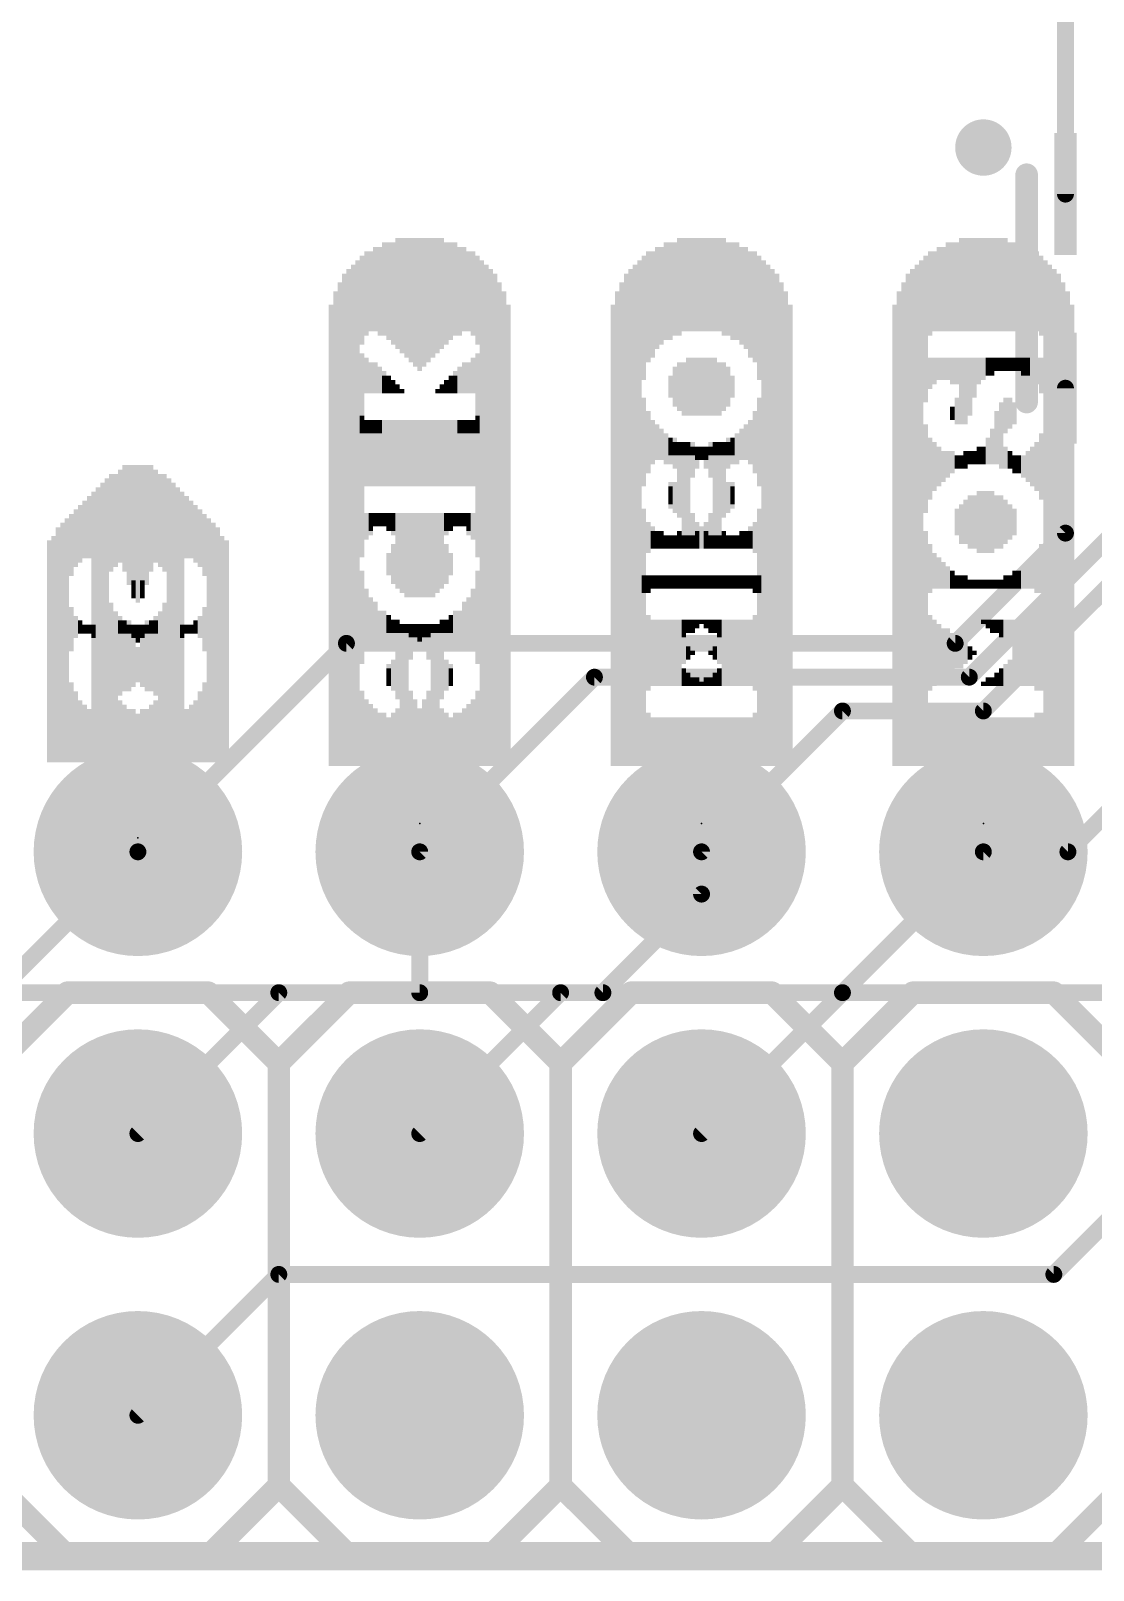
# Model space of a CAD drawing. Extents: x -26.2 to 60.5, y -16.3 to 39.9.
# Drawn here: x 5.38 to 14.96, y -0.13 to 13.75 of the extents above; entities that cross this region are included whole.
import ezdxf

# ---------------------------------------------------------------- set-up
doc = ezdxf.new("R2010")
doc.units = 0
for name, color, linetype in [('1', 12, 'CONTINUOUS'), ('16', 140, 'CONTINUOUS'), ('17', 183, 'CONTINUOUS'), ('20', 53, 'CONTINUOUS'), ('21', 41, 'CONTINUOUS'), ('22', 40, 'CONTINUOUS'), ('23', 53, 'CONTINUOUS'), ('24', 53, 'CONTINUOUS'), ('51', 53, 'CONTINUOUS')]:
    doc.layers.add(name, color=color, linetype=linetype)

# ---------------------------------------------------------------- blocks, each defined once
blk = doc.blocks.new('RECT')
blk.add_solid([(-0.5, -0.5), (0.5, -0.5), (-0.5, 0.5), (0.5, 0.5)])
blk = doc.blocks.new('ROUNDP')
at = {"const_width": 0.5}
blk.add_lwpolyline([(0, -0.25, 1), (0, 0.25, 1), (0, -0.25)], format="xyb", dxfattribs=at)

msp = doc.modelspace()

# ---------------------------------------------------------------- linework, layer by layer
at = {"layer": '1'}
for points, const_width in [([(5.08, 5.08), (6.35, 6.35)], 0.1524), ([(11.43, 5.969), (11.43, 6.35)], 0.1524), ([(10.541, 5.08), (11.43, 5.969)], 0.1524), ([(6.35, 3.81), (7.62, 5.08)], 0.1524), ([(7.62, 5.08), (10.541, 5.08)], 0.1524), ([(11.43, 3.81), (12.7, 5.08)], 0.1524), ([(12.7, 5.08), (15.24, 5.08)], 0.1524), ([(0, 0), (33.02, 0)], 0.254)]:
    msp.add_lwpolyline(points, dxfattribs=dict(at, const_width=const_width))
at = {"layer": '1', "const_width": 0.0762}
for points in [[(6.3769, 6.3231, 1), (6.3231, 6.3769)], [(11.4681, 6.35, 1), (11.3919, 6.35)], [(11.3919, 5.969, 1), (11.4681, 5.969)], [(11.4569, 5.9421, 1), (11.4031, 5.9959)], [(7.62, 5.1181, 1), (7.62, 5.0419)], [(7.6469, 5.0531, 1), (7.5931, 5.1069)], [(10.5141, 5.1069, 1), (10.5679, 5.0531)], [(10.541, 5.0419, 1), (10.541, 5.1181)], [(12.7, 5.1181, 1), (12.7, 5.0419)], [(12.7269, 5.0531, 1), (12.6731, 5.1069)], [(6.3231, 3.8369, 1), (6.3769, 3.7831)], [(11.4031, 3.8369, 1), (11.4569, 3.7831)]]:
    msp.add_lwpolyline(points, format="xyb", dxfattribs=at)
at = {"layer": '16'}
for points, const_width in [([(14.71, 19.4425), (14.71, 12.28)], 0.1524), ([(14.71, 10.53), (14.71, 9.2236)], 0.1524), ([(14.71, 9.2236), (13.716, 8.2296)], 0.1524), ([(15.11, 9.1918), (13.843, 7.9248)], 0.1524), ([(15.51, 9.16), (13.97, 7.62)], 0.1524), ([(17.51, 9.128), (14.732, 6.35)], 0.1524), ([(8.2296, 8.2296), (6.35, 6.35)], 0.1524), ([(13.716, 8.2296), (8.2296, 8.2296)], 0.1524), ([(8.89, 6.35), (10.4648, 7.9248)], 0.1524), ([(13.843, 7.9248), (10.4648, 7.9248)], 0.1524), ([(12.7, 7.62), (11.43, 6.35)], 0.1524), ([(13.97, 7.62), (12.7, 7.62)], 0.1524), ([(8.89, 5.08), (8.89, 6.35)], 0.1524), ([(12.7, 5.08), (13.97, 6.35)], 0.1524), ([(13.97, 6.35), (14.732, 6.35)], 0.1524), ([(5.08, 5.08), (8.89, 5.08)], 0.1524), ([(8.89, 3.81), (10.16, 5.08)], 0.1524), ([(10.16, 5.08), (12.7, 5.08)], 0.1524), ([(14.605, 2.54), (15.24, 3.175)], 0.1524), ([(6.35, 1.27), (7.62, 2.54)], 0.1524), ([(7.62, 2.54), (14.605, 2.54)], 0.1524), ([(0, 0), (33.02, 0)], 0.254)]:
    msp.add_lwpolyline(points, dxfattribs=dict(at, const_width=const_width))
at = {"layer": '16', "const_width": 0.0762}
for points in [[(14.6719, 12.28, 1), (14.7481, 12.28)], [(14.7481, 10.53, 1), (14.6719, 10.53)], [(14.7369, 9.1967, 1), (14.6831, 9.2505)], [(14.6719, 9.2236, 1), (14.7481, 9.2236)], [(8.2296, 8.2677, 1), (8.2296, 8.1915)], [(8.2565, 8.2027, 1), (8.2027, 8.2565)], [(13.6891, 8.2565, 1), (13.7429, 8.2027)], [(13.716, 8.1915, 1), (13.716, 8.2677)], [(10.4648, 7.9629, 1), (10.4648, 7.8867)], [(10.4917, 7.8979, 1), (10.4379, 7.9517)], [(13.8161, 7.9517, 1), (13.8699, 7.8979)], [(13.843, 7.8867, 1), (13.843, 7.9629)], [(12.7, 7.6581, 1), (12.7, 7.5819)], [(12.7269, 7.5931, 1), (12.6731, 7.6469)], [(13.9431, 7.6469, 1), (13.9969, 7.5931)], [(13.97, 7.5819, 1), (13.97, 7.6581)], [(6.3231, 6.3769, 1), (6.3769, 6.3231)], [(8.9281, 6.35, 1), (8.8519, 6.35)], [(8.8631, 6.3769, 1), (8.9169, 6.3231)], [(11.4031, 6.3769, 1), (11.4569, 6.3231)], [(13.97, 6.3881, 1), (13.97, 6.3119)], [(13.9969, 6.3231, 1), (13.9431, 6.3769)], [(14.7051, 6.3769, 1), (14.7589, 6.3231)], [(14.732, 6.3119, 1), (14.732, 6.3881)], [(8.89, 5.0419, 1), (8.89, 5.1181)], [(10.16, 5.1181, 1), (10.16, 5.0419)], [(10.1869, 5.0531, 1), (10.1331, 5.1069)], [(12.6731, 5.1069, 1), (12.7269, 5.0531)], [(12.7, 5.0419, 1), (12.7, 5.1181)], [(8.8519, 5.08, 1), (8.9281, 5.08)], [(8.8631, 3.8369, 1), (8.9169, 3.7831)], [(7.62, 2.5781, 1), (7.62, 2.5019)], [(7.6469, 2.5131, 1), (7.5931, 2.5669)], [(14.5781, 2.5669, 1), (14.6319, 2.5131)], [(14.605, 2.5019, 1), (14.605, 2.5781)], [(6.3231, 1.2969, 1), (6.3769, 1.2431)]]:
    msp.add_lwpolyline(points, format="xyb", dxfattribs=at)
at = {"layer": '20', "const_width": 0.2032}
msp.add_lwpolyline([(0, 0), (33.02, 0)], dxfattribs=at)
at = {"layer": '21', "const_width": 0.2032}
for points in [[(5.08, 4.445), (5.715, 5.08)], [(5.715, 5.08), (6.985, 5.08)], [(7.62, 4.445), (6.985, 5.08)], [(7.62, 4.445), (8.255, 5.08)], [(8.255, 5.08), (9.525, 5.08)], [(9.525, 5.08), (10.16, 4.445)], [(10.16, 4.445), (10.795, 5.08)], [(10.795, 5.08), (12.065, 5.08)], [(12.065, 5.08), (12.7, 4.445)], [(12.7, 4.445), (13.335, 5.08)], [(13.335, 5.08), (14.605, 5.08)], [(15.24, 4.445), (14.605, 5.08)], [(7.62, 0.635), (7.62, 4.445)], [(10.16, 0.635), (10.16, 4.445)], [(12.7, 0.635), (12.7, 4.445)], [(5.715, 0), (5.08, 0.635)], [(6.985, 0), (7.62, 0.635)], [(8.255, 0), (7.62, 0.635)], [(10.16, 0.635), (9.525, 0)], [(10.795, 0), (10.16, 0.635)], [(12.7, 0.635), (12.065, 0)], [(13.335, 0), (12.7, 0.635)], [(14.605, 0), (15.24, 0.635)], [(6.985, 0), (5.715, 0)], [(9.525, 0), (8.255, 0)], [(12.065, 0), (10.795, 0)], [(14.605, 0), (13.335, 0)]]:
    msp.add_lwpolyline(points, dxfattribs=at)
at = {"layer": '21', "const_width": 0.1016}
for points in [[(5.715, 5.1308, 1), (5.715, 5.0292)], [(5.7509, 5.0441, 1), (5.6791, 5.1159)], [(7.0209, 5.1159, 1), (6.9491, 5.0441)], [(6.985, 5.0292, 1), (6.985, 5.1308)], [(8.255, 5.1308, 1), (8.255, 5.0292)], [(8.2909, 5.0441, 1), (8.2191, 5.1159)], [(9.5609, 5.1159, 1), (9.4891, 5.0441)], [(9.525, 5.0292, 1), (9.525, 5.1308)], [(10.795, 5.1308, 1), (10.795, 5.0292)], [(10.8309, 5.0441, 1), (10.7591, 5.1159)], [(12.1009, 5.1159, 1), (12.0291, 5.0441)], [(12.065, 5.0292, 1), (12.065, 5.1308)], [(13.335, 5.1308, 1), (13.335, 5.0292)], [(13.3709, 5.0441, 1), (13.2991, 5.1159)], [(14.6409, 5.1159, 1), (14.5691, 5.0441)], [(14.605, 5.0292, 1), (14.605, 5.1308)], [(7.6708, 4.445, 1), (7.5692, 4.445)], [(7.5841, 4.4809, 1), (7.6559, 4.4091)], [(7.5841, 4.4091, 1), (7.6559, 4.4809)], [(10.2108, 4.445, 1), (10.1092, 4.445)], [(10.1241, 4.4809, 1), (10.1959, 4.4091)], [(10.1241, 4.4091, 1), (10.1959, 4.4809)], [(12.7508, 4.445, 1), (12.6492, 4.445)], [(12.6641, 4.4809, 1), (12.7359, 4.4091)], [(12.6641, 4.4091, 1), (12.7359, 4.4809)], [(7.6559, 0.6709, 1), (7.5841, 0.5991)], [(7.6559, 0.5991, 1), (7.5841, 0.6709)], [(10.1959, 0.6709, 1), (10.1241, 0.5991)], [(10.1959, 0.5991, 1), (10.1241, 0.6709)], [(12.7359, 0.6709, 1), (12.6641, 0.5991)], [(12.7359, 0.5991, 1), (12.6641, 0.6709)], [(7.5692, 0.635, 1), (7.6708, 0.635)], [(10.1092, 0.635, 1), (10.2108, 0.635)], [(12.6492, 0.635, 1), (12.7508, 0.635)], [(5.715, 0.0508, 1), (5.715, -0.0508)], [(5.6791, -0.0359, 1), (5.7509, 0.0359)], [(6.9491, 0.0359, 1), (7.0209, -0.0359)], [(6.985, -0.0508, 1), (6.985, 0.0508)], [(8.255, 0.0508, 1), (8.255, -0.0508)], [(8.2191, -0.0359, 1), (8.2909, 0.0359)], [(9.4891, 0.0359, 1), (9.5609, -0.0359)], [(9.525, -0.0508, 1), (9.525, 0.0508)], [(10.795, 0.0508, 1), (10.795, -0.0508)], [(10.7591, -0.0359, 1), (10.8309, 0.0359)], [(12.0291, 0.0359, 1), (12.1009, -0.0359)], [(12.065, -0.0508, 1), (12.065, 0.0508)], [(13.335, 0.0508, 1), (13.335, -0.0508)], [(13.2991, -0.0359, 1), (13.3709, 0.0359)], [(14.5691, 0.0359, 1), (14.6409, -0.0359)], [(14.605, -0.0508, 1), (14.605, 0.0508)]]:
    msp.add_lwpolyline(points, format="xyb", dxfattribs=at)
at = {"layer": '22'}
for points, const_width in [([(13.97, 12.573, 1), (13.97, 12.827, 1), (13.97, 12.573)], 0.254), ([(14.4108, 12.455, 1), (14.3092, 12.455)], 0.1016), ([(14.3092, 10.405, 1), (14.4108, 10.405)], 0.1016)]:
    msp.add_lwpolyline(points, format="xyb", dxfattribs=dict(at, const_width=const_width))
at = {"layer": '22', "const_width": 0.2032}
msp.add_lwpolyline([(14.36, 10.405), (14.36, 12.455)], dxfattribs=at)
at = {"layer": '23'}
for p in [(8.89, 6.604), (11.43, 6.604), (13.97, 6.604), (6.35, 6.477), (6.35, 6.35)]:
    msp.add_point(p, dxfattribs=at)
at = {"layer": '24'}
for p in [(8.89, 6.604), (11.43, 6.604), (6.35, 6.477)]:
    msp.add_point(p, dxfattribs=at)

# ---------------------------------------------------------------- block references
at = {"layer": '16', "xscale": 1.1, "yscale": 0.2, "rotation": 270}
msp.add_blockref('RECT', (14.71, 12.28), dxfattribs=at)
at = {"layer": '16', "yscale": 0.2, "rotation": 270}
msp.add_blockref('RECT', (14.71, 10.53), dxfattribs=at)
at = {"layer": '17', "xscale": 1.8796, "yscale": 1.8796}
for p, rotation in [((6.35, 6.35), 90), ((6.35, 6.35), 90), ((8.89, 6.35), 90), ((8.89, 6.35), 90), ((11.43, 6.35), 90), ((11.43, 6.35), 90), ((13.97, 6.35), 90), ((13.97, 6.35), 90), ((6.35, 3.81), 270), ((6.35, 3.81), 270), ((8.89, 3.81), 270), ((8.89, 3.81), 270), ((11.43, 3.81), 270), ((11.43, 3.81), 270), ((13.97, 3.81), 270), ((13.97, 3.81), 270), ((6.35, 1.27), 90), ((6.35, 1.27), 90), ((8.89, 1.27), 90), ((8.89, 1.27), 90), ((11.43, 1.27), 90), ((11.43, 1.27), 90), ((13.97, 1.27), 90), ((13.97, 1.27), 90)]:
    msp.add_blockref('ROUNDP', p, dxfattribs=dict(at, rotation=rotation))
at = {"layer": '21', "yscale": 0.04, "rotation": 90}
for p, xscale in [((8.49, 11.424), 0.76), ((8.53, 11.424), 0.76), ((8.57, 11.424), 0.84), ((8.61, 11.404), 0.88), ((8.65, 11.384), 0.92), ((8.73, 11.364), 1.04), ((8.77, 11.344), 1.08), ((8.81, 11.324), 1.12), ((8.85, 11.304), 1.16), ((8.89, 11.284), 1.2), ((8.93, 11.304), 1.16), ((8.97, 11.324), 1.12), ((9.01, 11.344), 1.08), ((9.05, 11.364), 1.04), ((9.13, 11.384), 0.92), ((9.17, 11.404), 0.88), ((9.21, 11.424), 0.84), ((9.25, 11.404), 0.8), ((9.29, 11.424), 0.76), ((11.03, 11.344), 0.92), ((11.07, 11.364), 0.88), ((11.11, 11.404), 0.88), ((11.15, 11.404), 0.88), ((11.19, 11.424), 0.84), ((11.23, 11.444), 0.88), ((11.27, 11.464), 0.84), ((11.31, 11.464), 0.84), ((11.35, 11.464), 0.84), ((11.39, 11.464), 0.84), ((11.43, 11.464), 0.84), ((11.47, 11.464), 0.84), ((11.51, 11.464), 0.84), ((11.55, 11.464), 0.84), ((11.59, 11.464), 0.84), ((11.63, 11.444), 0.88), ((11.67, 11.424), 0.84), ((11.71, 11.424), 0.84), ((11.75, 11.404), 0.88), ((11.79, 11.364), 0.88), ((11.83, 11.344), 0.92), ((13.57, 11.424), 0.76), ((13.61, 11.424), 0.76), ((13.65, 11.444), 0.8), ((13.69, 11.444), 0.8), ((13.73, 11.444), 0.8), ((13.77, 11.464), 0.84), ((13.81, 11.464), 0.84), ((13.85, 11.464), 0.84), ((13.89, 11.464), 0.84), ((13.93, 11.464), 0.84), ((13.97, 11.464), 0.84), ((14.01, 11.464), 0.84), ((14.05, 11.464), 0.84), ((14.09, 11.464), 0.84), ((14.13, 11.464), 0.84), ((14.17, 11.464), 0.84), ((14.21, 11.444), 0.8), ((14.25, 11.444), 0.8), ((14.29, 11.444), 0.8), ((14.33, 11.424), 0.76), ((14.37, 11.424), 0.76), ((8.33, 9.404), 4.56), ((8.37, 11.324), 0.8), ((8.41, 11.384), 0.76), ((8.45, 11.404), 0.72), ((9.33, 11.404), 0.72), ((9.37, 11.384), 0.76), ((9.41, 11.344), 0.76), ((9.45, 9.404), 4.56), ((10.87, 9.404), 4.56), ((10.91, 11.164), 1.12), ((10.99, 11.284), 0.96), ((11.87, 11.304), 0.92), ((11.91, 11.284), 0.96), ((11.99, 9.404), 4.56), ((13.41, 9.404), 4.56), ((13.45, 11.064), 1.32), ((13.49, 11.384), 0.76), ((13.53, 11.404), 0.72), ((14.41, 11.404), 0.72), ((14.45, 11.404), 0.72), ((14.49, 11.364), 0.72), ((14.53, 9.404), 4.56), ((8.21, 9.344), 4.44), ((8.25, 9.364), 4.48), ((8.29, 9.384), 4.52), ((9.49, 9.384), 4.52), ((9.53, 9.364), 4.48), ((9.57, 9.344), 4.44), ((10.75, 9.344), 4.44), ((10.79, 9.364), 4.48), ((10.83, 9.384), 4.52), ((12.03, 9.384), 4.52), ((12.07, 9.364), 4.48), ((12.11, 9.344), 4.44), ((13.29, 9.344), 4.44), ((13.33, 9.364), 4.48), ((13.37, 9.384), 4.52), ((14.57, 9.384), 4.52), ((14.61, 9.364), 4.48), ((14.65, 9.344), 4.44), ((8.13, 9.264), 4.28), ((8.17, 9.304), 4.36), ((9.61, 9.304), 4.36), ((9.65, 9.264), 4.28), ((10.67, 9.264), 4.28), ((10.71, 9.304), 4.36), ((12.15, 9.304), 4.36), ((12.19, 9.264), 4.28), ((13.21, 9.264), 4.28), ((13.25, 9.304), 4.36), ((14.69, 9.304), 4.36), ((14.73, 9.264), 4.28), ((8.09, 9.204), 4.16), ((9.69, 9.204), 4.16), ((10.63, 9.204), 4.16), ((12.23, 9.204), 4.16), ((13.17, 9.204), 4.16), ((14.77, 9.204), 4.16), ((8.37, 9.924), 1.84), ((9.41, 10.644), 0.4), ((8.41, 10.644), 0.32), ((8.45, 10.624), 0.28), ((8.49, 10.624), 0.28), ((8.53, 10.604), 0.24), ((9.29, 10.604), 0.24), ((9.33, 10.624), 0.28), ((9.37, 10.644), 0.32), ((11.23, 10.544), 0.36), ((11.27, 10.544), 0.44), ((11.31, 10.524), 0.48), ((11.35, 10.544), 0.52), ((11.39, 10.544), 0.52), ((11.43, 10.544), 0.52), ((11.47, 10.544), 0.52), ((11.51, 10.544), 0.52), ((11.55, 10.544), 0.52), ((11.59, 10.524), 0.48), ((11.63, 10.544), 0.44), ((11.67, 10.544), 0.36), ((13.49, 10.664), 0.28), ((13.53, 10.684), 0.24), ((13.57, 10.704), 0.2), ((13.61, 10.704), 0.2), ((13.65, 10.704), 0.2), ((13.69, 10.684), 0.24), ((13.73, 10.684), 0.24), ((13.77, 10.504), 0.6), ((13.81, 10.504), 0.6), ((13.85, 10.544), 0.52), ((13.89, 10.624), 0.36), ((13.93, 10.684), 0.24), ((13.97, 10.704), 0.2), ((14.01, 10.724), 0.16), ((14.05, 10.724), 0.16), ((14.09, 10.744), 0.12), ((14.13, 10.744), 0.12), ((14.17, 10.744), 0.12), ((14.21, 10.744), 0.12), ((14.25, 10.744), 0.12), ((14.29, 10.744), 0.12), ((14.33, 10.724), 0.16), ((14.37, 10.724), 0.16), ((14.41, 10.704), 0.2), ((14.45, 10.684), 0.24), ((14.49, 10.644), 0.32), ((8.57, 10.584), 0.2), ((8.61, 10.564), 0.16), ((8.65, 10.544), 0.12), ((8.69, 10.524), 0.08), ((9.09, 10.524), 0.08), ((9.13, 10.544), 0.12), ((9.17, 10.544), 0.12), ((9.21, 10.564), 0.16), ((9.25, 10.584), 0.2), ((11.19, 10.524), 0.24), ((11.71, 10.544), 0.2), ((8.73, 10.504), 0.04), ((9.05, 10.504), 0.04), ((10.91, 10.044), 0.8), ((13.73, 10.324), 0.24), ((14.17, 10.284), 0.32), ((14.21, 10.304), 0.28), ((9.41, 10.204), 0.16), ((10.95, 10.044), 0.56), ((11.91, 10.044), 0.48), ((11.95, 10.044), 0.64), ((13.69, 10.304), 0.12), ((14.09, 10.084), 0.48), ((14.13, 10.104), 0.6), ((14.25, 10.304), 0.2), ((8.41, 9.944), 0.6), ((8.45, 9.944), 0.6), ((8.49, 9.944), 0.6), ((8.53, 9.944), 0.6), ((8.57, 9.944), 0.6), ((8.61, 9.944), 0.6), ((8.65, 9.944), 0.6), ((8.69, 9.944), 0.6), ((8.73, 9.944), 0.6), ((8.77, 9.944), 0.6), ((8.81, 9.944), 0.6), ((8.85, 9.944), 0.6), ((8.89, 9.944), 0.6), ((8.93, 9.944), 0.6), ((8.97, 9.944), 0.6), ((9.01, 9.944), 0.6), ((9.05, 9.944), 0.6), ((9.09, 9.944), 0.6), ((9.13, 9.944), 0.6), ((9.17, 9.944), 0.6), ((9.21, 9.944), 0.6), ((9.25, 10.184), 0.12), ((9.29, 10.184), 0.12), ((9.33, 10.184), 0.12), ((9.37, 10.184), 0.12), ((10.99, 10.044), 0.4), ((11.03, 10.044), 0.32), ((11.07, 10.024), 0.28), ((11.83, 10.024), 0.28), ((11.87, 10.024), 0.36), ((13.45, 9.804), 0.8), ((14.05, 10.004), 0.32), ((11.11, 9.984), 0.28), ((11.15, 9.964), 0.24), ((11.19, 9.944), 0.28), ((11.23, 9.744), 0.6), ((11.27, 9.764), 0.56), ((11.31, 9.804), 0.48), ((11.35, 9.884), 0.32), ((11.39, 9.904), 0.2), ((11.43, 9.944), 0.12), ((11.47, 9.944), 0.12), ((11.51, 9.964), 0.08), ((11.55, 9.984), 0.12), ((11.59, 9.984), 0.12), ((11.63, 9.984), 0.12), ((11.67, 9.984), 0.12), ((11.71, 10.004), 0.16), ((11.75, 10.024), 0.2), ((11.79, 10.024), 0.2), ((13.49, 9.804), 0.56), ((13.53, 9.824), 0.44), ((13.57, 9.824), 0.36), ((13.93, 9.924), 0.16), ((13.97, 9.924), 0.16), ((14.01, 9.964), 0.24), ((14.17, 9.904), 0.2), ((14.41, 9.824), 0.36), ((14.45, 9.824), 0.44), ((14.49, 9.824), 0.6), ((13.61, 9.824), 0.28), ((13.65, 9.844), 0.24), ((13.69, 9.864), 0.2), ((13.73, 9.864), 0.12), ((13.77, 9.864), 0.12), ((13.81, 9.884), 0.16), ((13.85, 9.904), 0.12), ((13.89, 9.904), 0.12), ((14.21, 9.884), 0.16), ((14.25, 9.844), 0.16), ((14.29, 9.844), 0.16), ((14.33, 9.824), 0.2), ((14.37, 9.824), 0.28), ((6.07, 8.437), 2.56), ((6.11, 9.317), 0.88), ((6.15, 9.337), 0.84), ((6.19, 9.377), 0.84), ((6.23, 9.397), 0.88), ((6.27, 9.397), 0.88), ((6.31, 9.377), 0.92), ((6.35, 9.217), 1.24), ((6.39, 9.237), 1.2), ((6.43, 9.297), 1.08), ((6.47, 9.357), 0.96), ((6.51, 9.377), 0.84), ((6.55, 9.377), 0.76), ((6.59, 9.377), 0.76), ((6.63, 9.377), 0.68), ((5.95, 8.377), 2.44), ((5.99, 8.397), 2.48), ((6.03, 8.417), 2.52), ((6.67, 9.357), 0.64), ((6.71, 9.337), 0.6), ((6.75, 9.317), 0.56), ((11.15, 9.564), 0.16), ((11.19, 9.564), 0.24), ((11.59, 9.364), 0.56), ((11.63, 9.524), 0.32), ((11.67, 9.544), 0.28), ((11.71, 9.564), 0.24), ((13.93, 9.324), 0.56), ((13.97, 9.324), 0.56), ((14.01, 9.324), 0.56), ((14.05, 9.324), 0.56), ((5.83, 9.257), 0.44), ((5.87, 9.277), 0.48), ((5.91, 9.277), 0.56), ((6.79, 9.277), 0.56), ((6.83, 9.257), 0.52), ((6.87, 9.217), 0.52), ((9.41, 9.284), 0.32), ((10.91, 8.284), 2.32), ((11.55, 9.324), 0.48), ((13.73, 9.324), 0.24), ((13.77, 9.304), 0.36), ((13.81, 9.324), 0.4), ((13.85, 9.324), 0.48), ((13.89, 9.324), 0.48), ((14.09, 9.324), 0.48), ((14.13, 9.324), 0.48), ((14.17, 9.324), 0.4), ((14.21, 9.324), 0.32), ((14.25, 9.324), 0.24), ((5.67, 8.237), 2.16), ((5.71, 9.177), 0.36), ((5.75, 9.217), 0.36), ((5.79, 9.237), 0.4), ((6.91, 9.177), 0.52), ((6.95, 9.117), 0.56), ((6.99, 8.257), 2.2), ((7.03, 8.237), 2.16), ((8.41, 9.284), 0.24), ((8.45, 9.304), 0.2), ((8.49, 9.344), 0.12), ((8.53, 9.344), 0.12), ((8.57, 9.344), 0.12), ((8.61, 9.344), 0.12), ((8.65, 9.324), 0.16), ((8.69, 9.304), 0.2), ((8.73, 9.044), 0.72), ((8.77, 9.044), 0.72), ((8.81, 9.024), 0.76), ((8.85, 9.024), 0.76), ((8.89, 9.024), 0.76), ((8.93, 9.024), 0.76), ((8.97, 9.024), 0.76), ((9.01, 9.024), 0.76), ((9.05, 9.044), 0.72), ((9.09, 9.064), 0.68), ((9.13, 9.304), 0.2), ((9.17, 9.324), 0.16), ((9.21, 9.344), 0.12), ((9.25, 9.344), 0.12), ((9.29, 9.344), 0.12), ((9.33, 9.324), 0.16), ((9.37, 9.304), 0.2), ((10.95, 9.184), 0.28), ((11.47, 9.204), 0.24), ((11.51, 9.244), 0.32), ((11.91, 9.204), 0.24), ((11.95, 9.204), 0.32), ((5.59, 8.177), 2.04), ((5.63, 8.217), 2.12), ((7.07, 8.217), 2.12), ((7.11, 8.177), 2.04), ((10.99, 9.184), 0.2), ((11.03, 9.164), 0.16), ((11.07, 9.164), 0.16), ((11.11, 9.144), 0.12), ((11.15, 9.144), 0.12), ((11.19, 9.144), 0.12), ((11.23, 9.144), 0.12), ((11.27, 9.144), 0.12), ((11.31, 9.144), 0.12), ((11.35, 9.144), 0.12), ((11.39, 9.164), 0.16), ((11.43, 9.184), 0.2), ((11.63, 9.164), 0.16), ((11.67, 9.144), 0.12), ((11.71, 9.144), 0.12), ((11.75, 9.124), 0.08), ((11.79, 9.144), 0.12), ((11.83, 9.144), 0.12), ((11.87, 9.164), 0.16), ((13.45, 8.184), 2.12), ((5.55, 8.157), 2), ((7.15, 8.157), 2), ((8.65, 8.944), 0.28), ((8.69, 8.924), 0.4), ((9.13, 8.944), 0.36), ((9.17, 8.944), 0.2), ((13.49, 8.904), 0.44), ((13.53, 8.884), 0.32), ((14.45, 8.864), 0.36), ((14.49, 8.904), 0.44), ((8.37, 8.464), 0.84), ((13.57, 8.864), 0.28), ((13.61, 8.844), 0.24), ((13.65, 8.824), 0.2), ((13.69, 8.804), 0.16), ((14.25, 8.804), 0.16), ((14.29, 8.804), 0.16), ((14.33, 8.824), 0.2), ((14.37, 8.844), 0.24), ((14.41, 8.864), 0.28), ((6.31, 8.717), 0.16), ((6.63, 8.277), 0.96), ((6.67, 8.317), 0.96), ((6.71, 8.677), 0.24), ((6.75, 8.697), 0.2), ((9.41, 8.424), 0.68), ((10.95, 8.764), 0.16), ((10.99, 8.784), 0.12), ((11.03, 8.784), 0.12), ((11.07, 8.784), 0.12), ((11.11, 8.784), 0.12), ((11.15, 8.784), 0.12), ((11.19, 8.784), 0.12), ((11.23, 8.784), 0.12), ((11.27, 8.784), 0.12), ((11.31, 8.784), 0.12), ((11.35, 8.784), 0.12), ((11.39, 8.784), 0.12), ((11.43, 8.784), 0.12), ((11.47, 8.784), 0.12), ((11.51, 8.784), 0.12), ((11.55, 8.784), 0.12), ((11.59, 8.784), 0.12), ((11.63, 8.784), 0.12), ((11.67, 8.784), 0.12), ((11.71, 8.784), 0.12), ((11.75, 8.784), 0.12), ((11.79, 8.784), 0.12), ((11.83, 8.784), 0.12), ((11.87, 8.784), 0.12), ((11.91, 8.764), 0.16), ((11.95, 8.764), 0.16), ((13.73, 8.784), 0.12), ((13.77, 8.784), 0.12), ((13.81, 8.784), 0.12), ((13.85, 8.764), 0.08), ((13.89, 8.764), 0.08), ((13.93, 8.764), 0.08), ((13.97, 8.764), 0.08), ((14.01, 8.764), 0.08), ((14.05, 8.764), 0.08), ((14.09, 8.764), 0.08), ((14.13, 8.764), 0.08), ((14.17, 8.784), 0.12), ((14.21, 8.784), 0.12), ((8.41, 8.444), 0.56), ((8.45, 8.424), 0.44), ((9.37, 8.424), 0.52), ((6.11, 8.357), 0.4), ((6.15, 8.357), 0.24), ((6.51, 8.117), 0.72), ((6.55, 8.137), 0.76), ((6.59, 8.197), 0.8), ((6.91, 8.377), 0.2), ((6.95, 8.357), 0.4), ((8.49, 8.424), 0.36), ((8.53, 8.384), 0.28), ((8.57, 8.384), 0.28), ((8.61, 8.344), 0.28), ((9.17, 8.404), 0.16), ((9.21, 8.384), 0.2), ((9.25, 8.404), 0.24), ((9.29, 8.404), 0.32), ((9.33, 8.424), 0.36), ((10.95, 8.144), 0.68), ((11.91, 8.144), 0.68), ((11.95, 8.144), 0.68), ((13.49, 8.144), 0.68), ((14.45, 8.144), 0.68), ((14.49, 8.144), 0.68), ((6.19, 8.377), 0.12), ((6.23, 8.377), 0.12), ((6.27, 8.357), 0.08), ((6.31, 8.337), 0.12), ((6.35, 8.317), 0.16), ((6.39, 8.117), 0.56), ((6.43, 8.117), 0.64), ((6.47, 8.117), 0.64), ((6.71, 8.337), 0.2), ((6.75, 8.337), 0.12), ((6.79, 8.357), 0.08), ((6.83, 8.357), 0.08), ((6.87, 8.377), 0.12), ((8.65, 8.304), 0.28), ((8.69, 8.124), 0.64), ((8.73, 8.124), 0.56), ((8.77, 8.164), 0.48), ((8.81, 8.244), 0.32), ((8.85, 8.304), 0.2), ((8.89, 8.324), 0.16), ((8.93, 8.344), 0.12), ((8.97, 8.344), 0.12), ((9.01, 8.364), 0.08), ((9.05, 8.364), 0.08), ((9.09, 8.384), 0.12), ((9.13, 8.384), 0.12), ((10.99, 8.144), 0.6), ((11.03, 8.144), 0.52), ((11.07, 8.124), 0.48), ((11.11, 8.144), 0.44), ((11.43, 8.424), 0.04), ((11.47, 8.404), 0.08), ((11.51, 8.384), 0.12), ((11.55, 8.384), 0.12), ((11.59, 8.364), 0.16), ((11.63, 8.344), 0.2), ((11.67, 8.324), 0.24), ((11.71, 8.144), 0.6), ((11.75, 8.144), 0.6), ((11.79, 8.144), 0.6), ((11.83, 8.144), 0.6), ((11.87, 8.144), 0.6), ((13.53, 8.144), 0.6), ((13.57, 8.144), 0.52), ((13.61, 8.124), 0.48), ((13.65, 8.144), 0.44), ((13.97, 8.424), 0.04), ((14.01, 8.404), 0.08), ((14.05, 8.384), 0.12), ((14.09, 8.384), 0.12), ((14.13, 8.364), 0.16), ((14.17, 8.344), 0.2), ((14.21, 8.324), 0.24), ((14.25, 8.144), 0.6), ((14.29, 8.144), 0.6), ((14.33, 8.144), 0.6), ((14.37, 8.144), 0.6), ((14.41, 8.144), 0.6), ((6.35, 8.037), 0.32), ((6.71, 8.017), 0.36), ((11.15, 8.144), 0.36), ((11.19, 8.144), 0.28), ((11.23, 8.124), 0.24), ((11.27, 8.144), 0.2), ((11.31, 8.144), 0.12), ((13.69, 8.144), 0.36), ((13.73, 8.144), 0.28), ((13.77, 8.124), 0.24), ((13.81, 8.144), 0.2), ((13.85, 8.144), 0.12), ((6.31, 8.017), 0.2), ((6.75, 8.017), 0.2), ((9.09, 7.904), 0.36), ((9.13, 7.944), 0.28), ((11.35, 8.144), 0.04), ((11.67, 7.964), 0.24), ((13.89, 8.144), 0.04), ((14.21, 7.964), 0.24), ((8.61, 7.924), 0.16), ((8.65, 7.944), 0.2), ((9.01, 7.524), 0.8), ((9.05, 7.584), 0.92), ((9.17, 7.944), 0.2), ((11.47, 7.884), 0.08), ((11.51, 7.884), 0.08), ((11.55, 7.904), 0.12), ((11.59, 7.924), 0.16), ((11.63, 7.944), 0.2), ((14.01, 7.884), 0.08), ((14.05, 7.884), 0.08), ((14.09, 7.904), 0.12), ((14.13, 7.924), 0.16), ((14.17, 7.944), 0.2), ((6.11, 7.517), 0.72), ((6.15, 7.477), 0.64), ((6.91, 7.477), 0.64), ((6.95, 7.517), 0.72), ((8.37, 7.464), 0.68), ((8.97, 7.464), 0.68), ((11.43, 7.864), 0.04), ((13.97, 7.864), 0.04), ((6.19, 7.437), 0.56), ((6.23, 7.417), 0.52), ((6.27, 7.397), 0.48), ((6.31, 7.397), 0.48), ((6.75, 7.397), 0.48), ((6.79, 7.397), 0.48), ((6.83, 7.417), 0.52), ((6.87, 7.437), 0.56), ((8.41, 7.424), 0.6), ((8.45, 7.404), 0.56), ((8.49, 7.384), 0.52), ((8.85, 7.384), 0.52), ((8.89, 7.384), 0.52), ((8.93, 7.424), 0.6), ((9.09, 7.384), 0.52), ((9.33, 7.384), 0.52), ((9.37, 7.404), 0.56), ((9.41, 7.444), 0.64), ((5.71, 7.357), 0.4), ((5.75, 7.357), 0.4), ((5.79, 7.357), 0.4), ((5.83, 7.357), 0.4), ((5.87, 7.357), 0.4), ((5.91, 7.357), 0.4), ((6.35, 7.377), 0.44), ((6.39, 7.377), 0.44), ((6.43, 7.377), 0.44), ((6.47, 7.357), 0.4), ((6.51, 7.357), 0.4), ((6.55, 7.357), 0.4), ((6.59, 7.357), 0.4), ((6.63, 7.377), 0.44), ((6.67, 7.377), 0.44), ((6.71, 7.377), 0.44), ((8.53, 7.364), 0.48), ((8.57, 7.364), 0.48), ((8.61, 7.344), 0.44), ((8.65, 7.344), 0.44), ((8.69, 7.344), 0.44), ((8.73, 7.344), 0.44), ((8.77, 7.364), 0.48), ((8.81, 7.364), 0.48), ((9.13, 7.364), 0.48), ((9.17, 7.344), 0.44), ((9.21, 7.344), 0.44), ((9.25, 7.344), 0.44), ((9.29, 7.364), 0.48), ((10.95, 7.364), 0.48), ((10.99, 7.344), 0.44), ((11.03, 7.344), 0.44), ((11.07, 7.344), 0.44), ((11.11, 7.344), 0.44), ((11.15, 7.344), 0.44), ((11.19, 7.344), 0.44), ((11.23, 7.344), 0.44), ((11.27, 7.344), 0.44), ((11.31, 7.344), 0.44), ((11.35, 7.344), 0.44), ((11.39, 7.344), 0.44), ((11.43, 7.344), 0.44), ((11.47, 7.344), 0.44), ((11.51, 7.344), 0.44), ((11.55, 7.344), 0.44), ((11.59, 7.344), 0.44), ((11.63, 7.344), 0.44), ((11.67, 7.344), 0.44), ((11.71, 7.344), 0.44), ((11.75, 7.344), 0.44), ((11.79, 7.344), 0.44), ((11.83, 7.344), 0.44), ((11.87, 7.344), 0.44), ((11.91, 7.364), 0.48), ((11.95, 7.364), 0.48), ((13.49, 7.364), 0.48), ((13.53, 7.344), 0.44), ((13.57, 7.344), 0.44), ((13.61, 7.344), 0.44), ((13.65, 7.344), 0.44), ((13.69, 7.344), 0.44), ((13.73, 7.344), 0.44), ((13.77, 7.344), 0.44), ((13.81, 7.344), 0.44), ((13.85, 7.344), 0.44), ((13.89, 7.344), 0.44), ((13.93, 7.344), 0.44), ((13.97, 7.344), 0.44), ((14.01, 7.344), 0.44), ((14.05, 7.344), 0.44), ((14.09, 7.344), 0.44), ((14.13, 7.344), 0.44), ((14.17, 7.344), 0.44), ((14.21, 7.344), 0.44), ((14.25, 7.344), 0.44), ((14.29, 7.344), 0.44), ((14.33, 7.344), 0.44), ((14.37, 7.344), 0.44), ((14.41, 7.344), 0.44), ((14.45, 7.364), 0.48), ((14.49, 7.364), 0.48)]:
    msp.add_blockref('RECT', p, dxfattribs=dict(at, xscale=xscale))
for p in [(8.69, 11.384), (9.09, 11.384), (10.95, 11.264), (11.95, 11.224)]:
    msp.add_blockref('RECT', p, dxfattribs=at)
at = {"layer": '22', "yscale": 0.04, "rotation": 90}
for p, xscale in [((8.49, 11.424), 0.76), ((8.53, 11.404), 0.8), ((8.57, 11.424), 0.84), ((8.61, 11.404), 0.88), ((8.65, 11.384), 0.92), ((8.73, 11.364), 1.04), ((8.77, 11.344), 1.08), ((8.81, 11.324), 1.12), ((8.85, 11.304), 1.16), ((8.89, 11.284), 1.2), ((8.93, 11.304), 1.16), ((8.97, 11.324), 1.12), ((9.01, 11.344), 1.08), ((9.05, 11.364), 1.04), ((9.13, 11.384), 0.92), ((9.17, 11.404), 0.88), ((9.21, 11.424), 0.84), ((9.25, 11.424), 0.76), ((9.29, 11.424), 0.76), ((11.03, 11.344), 0.92), ((11.07, 11.364), 0.88), ((11.11, 11.404), 0.88), ((11.15, 11.424), 0.84), ((11.19, 11.424), 0.84), ((11.23, 11.444), 0.88), ((11.27, 11.464), 0.84), ((11.31, 11.464), 0.84), ((11.35, 11.464), 0.84), ((11.39, 11.464), 0.84), ((11.43, 11.464), 0.84), ((11.47, 11.464), 0.84), ((11.51, 11.464), 0.84), ((11.55, 11.464), 0.84), ((11.59, 11.464), 0.84), ((11.63, 11.444), 0.88), ((11.67, 11.424), 0.84), ((11.71, 11.404), 0.88), ((11.75, 11.404), 0.88), ((11.79, 11.364), 0.88), ((11.83, 11.344), 0.92), ((8.33, 9.404), 4.56), ((8.37, 11.344), 0.76), ((8.41, 11.384), 0.76), ((8.45, 11.404), 0.72), ((9.33, 11.404), 0.72), ((9.37, 11.384), 0.76), ((9.41, 11.324), 0.8), ((9.45, 9.404), 4.56), ((10.87, 9.404), 4.56), ((10.95, 11.284), 0.96), ((10.99, 11.304), 0.92), ((11.87, 11.284), 0.96), ((11.95, 11.164), 1.12), ((11.99, 9.404), 4.56), ((8.21, 9.344), 4.44), ((8.25, 9.364), 4.48), ((8.29, 9.384), 4.52), ((9.49, 9.384), 4.52), ((9.53, 9.364), 4.48), ((9.57, 9.344), 4.44), ((10.75, 9.344), 4.44), ((10.79, 9.364), 4.48), ((10.83, 9.384), 4.52), ((12.03, 9.384), 4.52), ((12.07, 9.364), 4.48), ((12.11, 9.344), 4.44), ((8.13, 9.264), 4.28), ((8.17, 9.304), 4.36), ((9.61, 9.304), 4.36), ((9.65, 9.264), 4.28), ((10.67, 9.264), 4.28), ((10.71, 9.304), 4.36), ((12.15, 9.304), 4.36), ((12.19, 9.264), 4.28), ((8.09, 9.204), 4.16), ((9.69, 9.204), 4.16), ((10.63, 9.204), 4.16), ((12.23, 9.204), 4.16), ((8.37, 10.644), 0.4), ((9.41, 9.924), 1.84), ((8.41, 10.644), 0.32), ((8.45, 10.624), 0.28), ((8.49, 10.604), 0.24), ((9.25, 10.604), 0.24), ((9.29, 10.624), 0.28), ((9.33, 10.624), 0.28), ((9.37, 10.644), 0.32), ((11.19, 10.544), 0.36), ((11.23, 10.544), 0.44), ((11.27, 10.524), 0.48), ((11.31, 10.544), 0.52), ((11.35, 10.544), 0.52), ((11.39, 10.544), 0.52), ((11.43, 10.544), 0.52), ((11.47, 10.544), 0.52), ((11.51, 10.544), 0.52), ((11.55, 10.524), 0.48), ((11.59, 10.544), 0.44), ((11.63, 10.544), 0.36), ((8.53, 10.584), 0.2), ((8.57, 10.564), 0.16), ((8.61, 10.544), 0.12), ((8.65, 10.544), 0.12), ((8.69, 10.524), 0.08), ((9.09, 10.524), 0.08), ((9.13, 10.544), 0.12), ((9.17, 10.564), 0.16), ((9.21, 10.584), 0.2), ((11.15, 10.544), 0.2), ((11.67, 10.524), 0.24), ((8.73, 10.504), 0.04), ((9.05, 10.504), 0.04), ((11.95, 10.044), 0.8), ((8.37, 10.204), 0.16), ((10.91, 10.044), 0.64), ((10.95, 10.044), 0.48), ((11.91, 10.044), 0.56), ((8.41, 10.184), 0.12), ((8.45, 10.184), 0.12), ((8.49, 10.184), 0.12), ((8.53, 10.184), 0.12), ((8.57, 9.944), 0.6), ((8.61, 9.944), 0.6), ((8.65, 9.944), 0.6), ((8.69, 9.944), 0.6), ((8.73, 9.944), 0.6), ((8.77, 9.944), 0.6), ((8.81, 9.944), 0.6), ((8.85, 9.944), 0.6), ((8.89, 9.944), 0.6), ((8.93, 9.944), 0.6), ((8.97, 9.944), 0.6), ((9.01, 9.944), 0.6), ((9.05, 9.944), 0.6), ((9.09, 9.944), 0.6), ((9.13, 9.944), 0.6), ((9.17, 9.944), 0.6), ((9.21, 9.944), 0.6), ((9.25, 9.944), 0.6), ((9.29, 9.944), 0.6), ((9.33, 9.944), 0.6), ((9.37, 9.944), 0.6), ((10.99, 10.024), 0.36), ((11.03, 10.024), 0.28), ((11.79, 10.024), 0.28), ((11.83, 10.044), 0.32), ((11.87, 10.044), 0.4), ((11.07, 10.024), 0.2), ((11.11, 10.024), 0.2), ((11.15, 10.004), 0.16), ((11.19, 9.984), 0.12), ((11.23, 9.984), 0.12), ((11.27, 9.984), 0.12), ((11.31, 9.984), 0.12), ((11.35, 9.964), 0.08), ((11.39, 9.944), 0.12), ((11.43, 9.944), 0.12), ((11.47, 9.904), 0.2), ((11.51, 9.884), 0.32), ((11.55, 9.804), 0.48), ((11.59, 9.764), 0.56), ((11.63, 9.744), 0.6), ((11.67, 9.944), 0.28), ((11.71, 9.964), 0.24), ((11.75, 9.984), 0.28), ((6.07, 9.377), 0.68), ((6.11, 9.377), 0.76), ((6.15, 9.377), 0.76), ((6.19, 9.377), 0.84), ((6.23, 9.357), 0.96), ((6.27, 9.297), 1.08), ((6.31, 9.237), 1.2), ((6.35, 9.217), 1.24), ((6.39, 9.377), 0.92), ((6.43, 9.397), 0.88), ((6.47, 9.397), 0.88), ((6.51, 9.377), 0.84), ((6.55, 9.337), 0.84), ((6.59, 9.317), 0.88), ((6.63, 8.437), 2.56), ((5.95, 9.317), 0.56), ((5.99, 9.337), 0.6), ((6.03, 9.357), 0.64), ((6.67, 8.417), 2.52), ((6.71, 8.397), 2.48), ((6.75, 8.377), 2.44), ((11.15, 9.564), 0.24), ((11.19, 9.544), 0.28), ((11.23, 9.524), 0.32), ((11.27, 9.364), 0.56), ((11.67, 9.564), 0.24), ((11.71, 9.564), 0.16), ((5.83, 9.217), 0.52), ((5.87, 9.257), 0.52), ((5.91, 9.277), 0.56), ((6.79, 9.277), 0.56), ((6.83, 9.277), 0.48), ((6.87, 9.257), 0.44), ((8.37, 9.284), 0.32), ((11.31, 9.324), 0.48), ((11.95, 8.284), 2.32), ((5.67, 8.237), 2.16), ((5.71, 8.257), 2.2), ((5.75, 9.117), 0.56), ((5.79, 9.177), 0.52), ((6.91, 9.237), 0.4), ((6.95, 9.217), 0.36), ((6.99, 9.177), 0.36), ((7.03, 8.237), 2.16), ((8.41, 9.304), 0.2), ((8.45, 9.324), 0.16), ((8.49, 9.344), 0.12), ((8.53, 9.344), 0.12), ((8.57, 9.344), 0.12), ((8.61, 9.324), 0.16), ((8.65, 9.304), 0.2), ((8.69, 9.064), 0.68), ((8.73, 9.044), 0.72), ((8.77, 9.024), 0.76), ((8.81, 9.024), 0.76), ((8.85, 9.024), 0.76), ((8.89, 9.024), 0.76), ((8.93, 9.024), 0.76), ((8.97, 9.024), 0.76), ((9.01, 9.044), 0.72), ((9.05, 9.044), 0.72), ((9.09, 9.304), 0.2), ((9.13, 9.324), 0.16), ((9.17, 9.344), 0.12), ((9.21, 9.344), 0.12), ((9.25, 9.344), 0.12), ((9.29, 9.344), 0.12), ((9.33, 9.304), 0.2), ((9.37, 9.284), 0.24), ((10.91, 9.204), 0.32), ((10.95, 9.204), 0.24), ((11.35, 9.244), 0.32), ((11.39, 9.204), 0.24), ((11.91, 9.184), 0.28), ((5.59, 8.177), 2.04), ((5.63, 8.217), 2.12), ((7.07, 8.217), 2.12), ((7.11, 8.177), 2.04), ((10.99, 9.164), 0.16), ((11.03, 9.144), 0.12), ((11.07, 9.144), 0.12), ((11.11, 9.124), 0.08), ((11.15, 9.144), 0.12), ((11.19, 9.144), 0.12), ((11.23, 9.164), 0.16), ((11.43, 9.184), 0.2), ((11.47, 9.164), 0.16), ((11.51, 9.144), 0.12), ((11.55, 9.144), 0.12), ((11.59, 9.144), 0.12), ((11.63, 9.144), 0.12), ((11.67, 9.144), 0.12), ((11.71, 9.144), 0.12), ((11.75, 9.144), 0.12), ((11.79, 9.164), 0.16), ((11.83, 9.164), 0.16), ((11.87, 9.184), 0.2), ((5.55, 8.157), 2), ((7.15, 8.157), 2), ((8.61, 8.944), 0.2), ((8.65, 8.944), 0.36), ((9.09, 8.924), 0.4), ((9.13, 8.944), 0.28), ((9.41, 8.464), 0.84), ((5.95, 8.697), 0.2), ((5.99, 8.677), 0.24), ((6.03, 8.317), 0.96), ((6.07, 8.277), 0.96), ((6.39, 8.717), 0.16), ((8.37, 8.424), 0.68), ((10.91, 8.764), 0.16), ((10.95, 8.764), 0.16), ((10.99, 8.784), 0.12), ((11.03, 8.784), 0.12), ((11.07, 8.784), 0.12), ((11.11, 8.784), 0.12), ((11.15, 8.784), 0.12), ((11.19, 8.784), 0.12), ((11.23, 8.784), 0.12), ((11.27, 8.784), 0.12), ((11.31, 8.784), 0.12), ((11.35, 8.784), 0.12), ((11.39, 8.784), 0.12), ((11.43, 8.784), 0.12), ((11.47, 8.784), 0.12), ((11.51, 8.784), 0.12), ((11.55, 8.784), 0.12), ((11.59, 8.784), 0.12), ((11.63, 8.784), 0.12), ((11.67, 8.784), 0.12), ((11.71, 8.784), 0.12), ((11.75, 8.784), 0.12), ((11.79, 8.784), 0.12), ((11.83, 8.784), 0.12), ((11.87, 8.784), 0.12), ((11.91, 8.764), 0.16), ((8.41, 8.424), 0.52), ((9.33, 8.424), 0.44), ((9.37, 8.444), 0.56), ((5.75, 8.357), 0.4), ((5.79, 8.377), 0.2), ((6.11, 8.197), 0.8), ((6.15, 8.137), 0.76), ((6.19, 8.117), 0.72), ((6.55, 8.357), 0.24), ((6.59, 8.357), 0.4), ((8.45, 8.424), 0.36), ((8.49, 8.404), 0.32), ((8.53, 8.404), 0.24), ((8.57, 8.384), 0.2), ((8.61, 8.404), 0.16), ((9.17, 8.344), 0.28), ((9.21, 8.384), 0.28), ((9.25, 8.384), 0.28), ((9.29, 8.424), 0.36), ((10.91, 8.144), 0.68), ((10.95, 8.144), 0.68), ((11.91, 8.144), 0.68), ((5.83, 8.377), 0.12), ((5.87, 8.357), 0.08), ((5.91, 8.357), 0.08), ((5.95, 8.337), 0.12), ((5.99, 8.337), 0.2), ((6.23, 8.117), 0.64), ((6.27, 8.117), 0.64), ((6.31, 8.117), 0.56), ((6.35, 8.317), 0.16), ((6.39, 8.337), 0.12), ((6.43, 8.357), 0.08), ((6.47, 8.377), 0.12), ((6.51, 8.377), 0.12), ((8.65, 8.384), 0.12), ((8.69, 8.384), 0.12), ((8.73, 8.364), 0.08), ((8.77, 8.364), 0.08), ((8.81, 8.344), 0.12), ((8.85, 8.344), 0.12), ((8.89, 8.324), 0.16), ((8.93, 8.304), 0.2), ((8.97, 8.244), 0.32), ((9.01, 8.164), 0.48), ((9.05, 8.124), 0.56), ((9.09, 8.124), 0.64), ((9.13, 8.304), 0.28), ((10.99, 8.144), 0.6), ((11.03, 8.144), 0.6), ((11.07, 8.144), 0.6), ((11.11, 8.144), 0.6), ((11.15, 8.144), 0.6), ((11.19, 8.324), 0.24), ((11.23, 8.344), 0.2), ((11.27, 8.364), 0.16), ((11.31, 8.384), 0.12), ((11.35, 8.384), 0.12), ((11.39, 8.404), 0.08), ((11.43, 8.424), 0.04), ((11.75, 8.144), 0.44), ((11.79, 8.124), 0.48), ((11.83, 8.144), 0.52), ((11.87, 8.144), 0.6), ((5.99, 8.017), 0.36), ((6.35, 8.037), 0.32), ((11.55, 8.144), 0.12), ((11.59, 8.144), 0.2), ((11.63, 8.124), 0.24), ((11.67, 8.144), 0.28), ((11.71, 8.144), 0.36), ((5.95, 8.017), 0.2), ((6.39, 8.017), 0.2), ((8.65, 7.944), 0.28), ((8.69, 7.904), 0.36), ((11.19, 7.964), 0.24), ((11.51, 8.144), 0.04), ((8.61, 7.944), 0.2), ((8.73, 7.584), 0.92), ((8.77, 7.524), 0.8), ((9.13, 7.944), 0.2), ((9.17, 7.924), 0.16), ((11.23, 7.944), 0.2), ((11.27, 7.924), 0.16), ((11.31, 7.904), 0.12), ((11.35, 7.884), 0.08), ((11.39, 7.884), 0.08), ((5.75, 7.517), 0.72), ((5.79, 7.477), 0.64), ((6.55, 7.477), 0.64), ((6.59, 7.517), 0.72), ((8.81, 7.464), 0.68), ((9.41, 7.464), 0.68), ((11.43, 7.864), 0.04), ((5.83, 7.437), 0.56), ((5.87, 7.417), 0.52), ((5.91, 7.397), 0.48), ((5.95, 7.397), 0.48), ((6.39, 7.397), 0.48), ((6.43, 7.397), 0.48), ((6.47, 7.417), 0.52), ((6.51, 7.437), 0.56), ((8.37, 7.444), 0.64), ((8.41, 7.404), 0.56), ((8.45, 7.384), 0.52), ((8.69, 7.384), 0.52), ((8.85, 7.424), 0.6), ((8.89, 7.384), 0.52), ((8.93, 7.384), 0.52), ((9.29, 7.384), 0.52), ((9.33, 7.404), 0.56), ((9.37, 7.424), 0.6), ((5.99, 7.377), 0.44), ((6.03, 7.377), 0.44), ((6.07, 7.377), 0.44), ((6.11, 7.357), 0.4), ((6.15, 7.357), 0.4), ((6.19, 7.357), 0.4), ((6.23, 7.357), 0.4), ((6.27, 7.377), 0.44), ((6.31, 7.377), 0.44), ((6.35, 7.377), 0.44), ((6.79, 7.357), 0.4), ((6.83, 7.357), 0.4), ((6.87, 7.357), 0.4), ((6.91, 7.357), 0.4), ((6.95, 7.357), 0.4), ((6.99, 7.357), 0.4), ((8.49, 7.364), 0.48), ((8.53, 7.344), 0.44), ((8.57, 7.344), 0.44), ((8.61, 7.344), 0.44), ((8.65, 7.364), 0.48), ((8.97, 7.364), 0.48), ((9.01, 7.364), 0.48), ((9.05, 7.344), 0.44), ((9.09, 7.344), 0.44), ((9.13, 7.344), 0.44), ((9.17, 7.344), 0.44), ((9.21, 7.364), 0.48), ((9.25, 7.364), 0.48), ((10.91, 7.364), 0.48), ((10.95, 7.364), 0.48), ((10.99, 7.344), 0.44), ((11.03, 7.344), 0.44), ((11.07, 7.344), 0.44), ((11.11, 7.344), 0.44), ((11.15, 7.344), 0.44), ((11.19, 7.344), 0.44), ((11.23, 7.344), 0.44), ((11.27, 7.344), 0.44), ((11.31, 7.344), 0.44), ((11.35, 7.344), 0.44), ((11.39, 7.344), 0.44), ((11.43, 7.344), 0.44), ((11.47, 7.344), 0.44), ((11.51, 7.344), 0.44), ((11.55, 7.344), 0.44), ((11.59, 7.344), 0.44), ((11.63, 7.344), 0.44), ((11.67, 7.344), 0.44), ((11.71, 7.344), 0.44), ((11.75, 7.344), 0.44), ((11.79, 7.344), 0.44), ((11.83, 7.344), 0.44), ((11.87, 7.344), 0.44), ((11.91, 7.364), 0.48)]:
    msp.add_blockref('RECT', p, dxfattribs=dict(at, xscale=xscale))
for p in [(8.69, 11.384), (9.09, 11.384), (10.91, 11.224), (11.91, 11.264)]:
    msp.add_blockref('RECT', p, dxfattribs=at)
at = {"layer": '51', "xscale": 0.508, "yscale": 0.508}
for p in [(6.35, 6.35), (8.89, 6.35), (11.43, 6.35), (13.97, 6.35), (6.35, 1.27), (8.89, 1.27), (11.43, 1.27), (13.97, 1.27)]:
    msp.add_blockref('RECT', p, dxfattribs=at)
at = {"layer": '51', "xscale": 0.508, "yscale": 0.508, "rotation": 180}
for p in [(6.35, 3.81), (8.89, 3.81), (11.43, 3.81), (13.97, 3.81)]:
    msp.add_blockref('RECT', p, dxfattribs=at)

doc.saveas('drawing.dxf')
